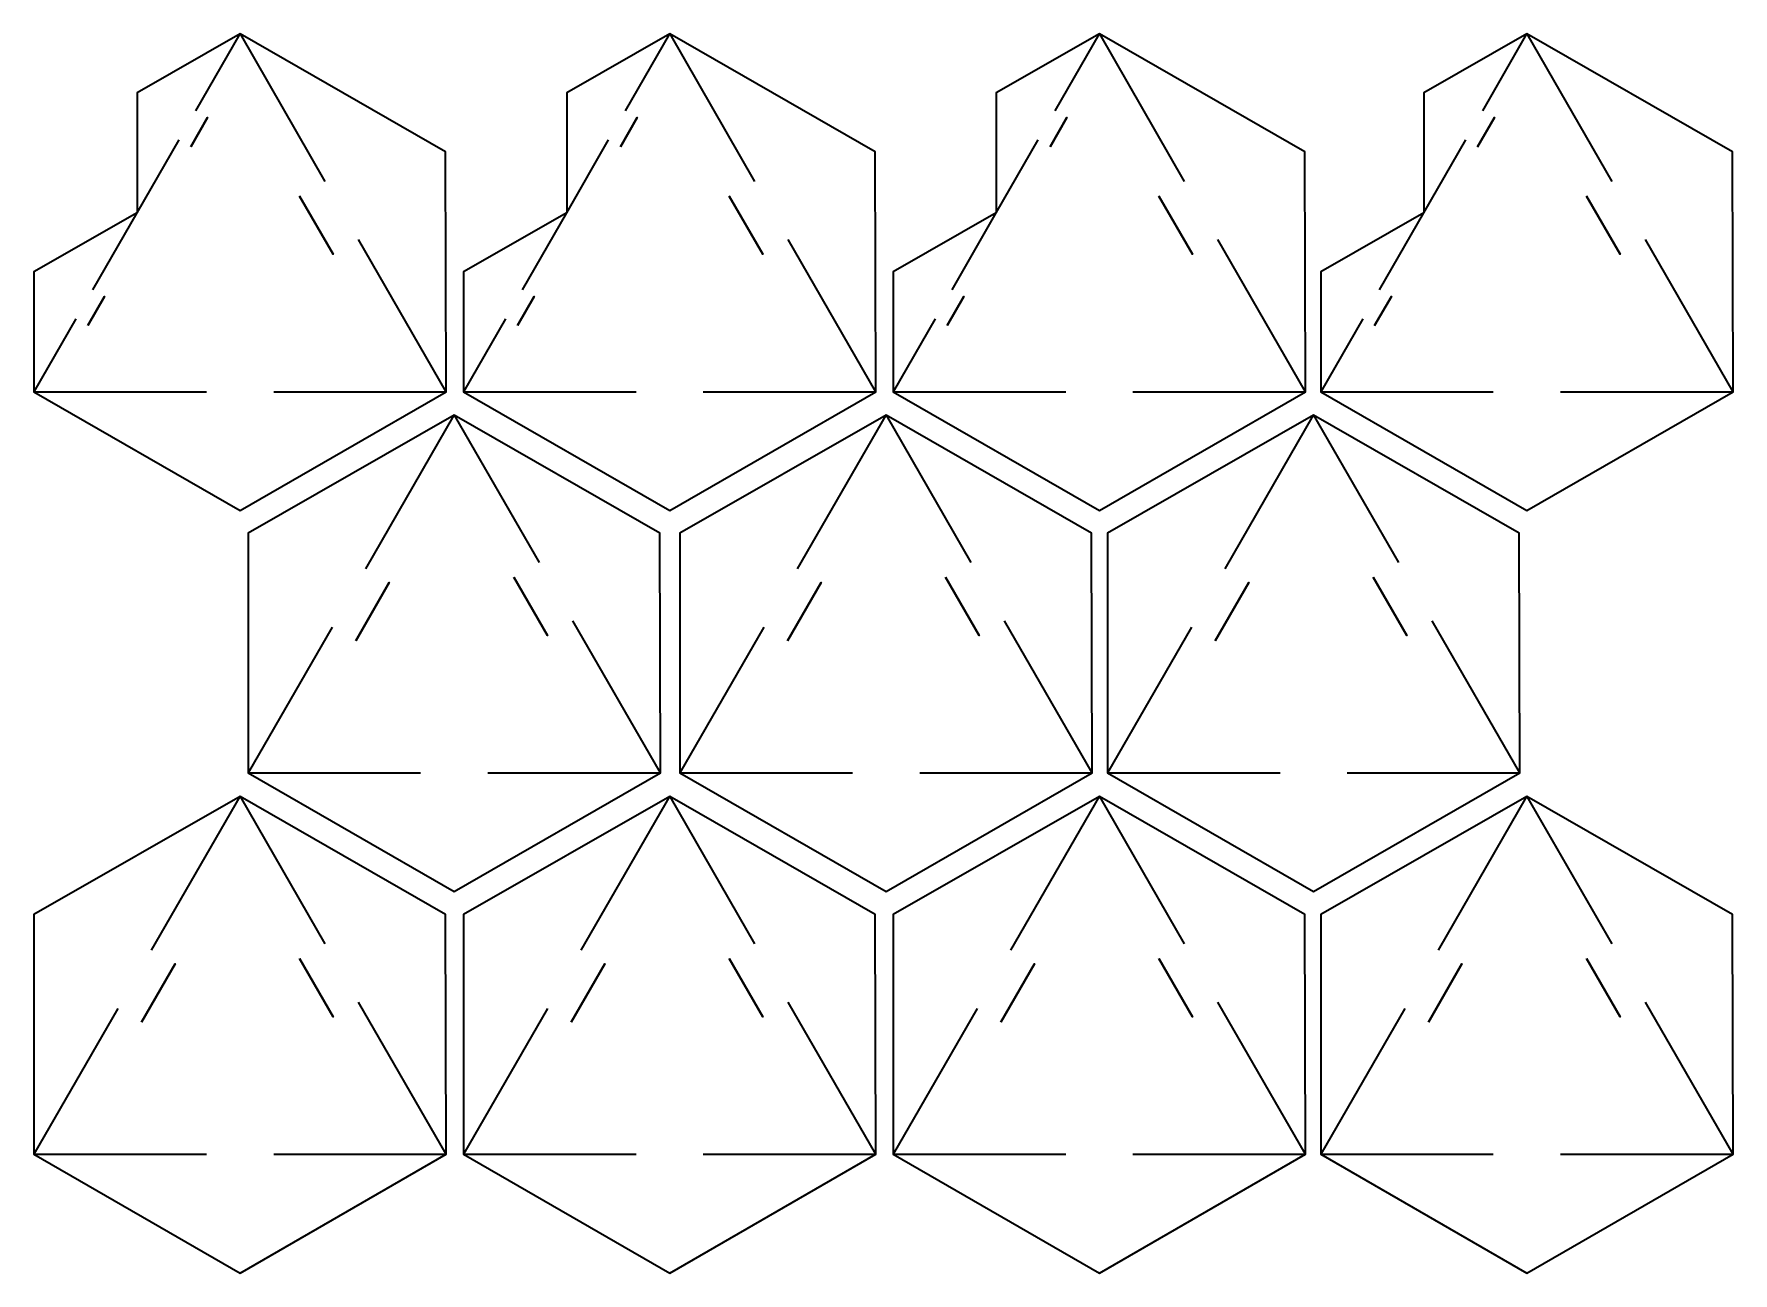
# Model space of a CAD drawing. Header units: inches. Extents: x 2 to 572, y -418 to -2.
import ezdxf

# ---------------------------------------------------------------- set-up
doc = ezdxf.new("R2010")
doc.units = ezdxf.units.IN
doc.header["$MEASUREMENT"] = 0
doc.layers.add('TwoHexagon', color=7, linetype='Continuous')

# ---------------------------------------------------------------- blocks, each defined once
blk = doc.blocks.new('block 2')
at = {"layer": 'TwoHexagon', "color": 7, "lineweight": 35, "true_color": 0xffffff}
blk.add_lwpolyline([(56.14, -27.81), (71, -2), (99.49, -51.51)], dxfattribs=at)
blk.add_open_spline([(54.45, -39.87), (54.45, -39.87), (60.09, -30.1), (60.09, -30.1), (60.09, -30.1), (54.45, -39.87), (54.45, -39.87)], degree=3, knots=[0, 0, 0, 0, 1, 1, 1, 2, 2, 2, 2], dxfattribs=at)
blk = doc.blocks.new('block 3')
at = {"layer": 'TwoHexagon', "color": 7, "lineweight": 35, "true_color": 0xffffff}
for points in [[(36.4, -62.06), (1.8, -81.87), (1.8, -122.12), (71, -162), (140.2, -122.12), (139.98, -41.62), (71, -2), (36.4, -21.81), (36.4, -62.06)], [(21.54, -87.88), (36.4, -62.06), (50.5, -37.59)], [(15.9, -97.65), (1.8, -122.12), (59.71, -122.12)]]:
    blk.add_lwpolyline(points, dxfattribs=at)
blk.add_open_spline([(19.85, -99.93), (19.85, -99.93), (25.49, -90.16), (25.49, -90.16), (25.49, -90.16), (19.85, -99.93), (19.85, -99.93)], degree=3, knots=[0, 0, 0, 0, 1, 1, 1, 2, 2, 2, 2], dxfattribs=at)
blk = doc.blocks.new('block 4')
at = {"layer": 'TwoHexagon', "color": 7, "lineweight": 35, "true_color": 0xffffff}
blk.add_lwpolyline([(200.41, -27.81), (215.27, -2), (243.76, -51.51)], dxfattribs=at)
blk.add_open_spline([(198.72, -39.87), (198.72, -39.87), (204.36, -30.1), (204.36, -30.1), (204.36, -30.1), (198.72, -39.87), (198.72, -39.87)], degree=3, knots=[0, 0, 0, 0, 1, 1, 1, 2, 2, 2, 2], dxfattribs=at)
blk = doc.blocks.new('block 5')
at = {"layer": 'TwoHexagon', "color": 7, "lineweight": 35, "true_color": 0xffffff}
for points in [[(180.67, -62.06), (146.07, -81.87), (146.07, -122.12), (215.27, -162), (284.47, -122.12), (284.25, -41.62), (215.27, -2), (180.67, -21.81), (180.67, -62.06)], [(165.81, -87.88), (180.67, -62.06), (194.77, -37.59)], [(160.17, -97.65), (146.07, -122.12), (203.98, -122.12)]]:
    blk.add_lwpolyline(points, dxfattribs=at)
blk.add_open_spline([(164.12, -99.93), (164.12, -99.93), (169.76, -90.16), (169.76, -90.16), (169.76, -90.16), (164.12, -99.93), (164.12, -99.93)], degree=3, knots=[0, 0, 0, 0, 1, 1, 1, 2, 2, 2, 2], dxfattribs=at)
blk = doc.blocks.new('block 6')
at = {"layer": 'TwoHexagon', "color": 7, "lineweight": 35, "true_color": 0xffffff}
blk.add_lwpolyline([(344.68, -27.81), (359.54, -2), (388.03, -51.51)], dxfattribs=at)
blk.add_open_spline([(342.99, -39.87), (342.99, -39.87), (348.63, -30.1), (348.63, -30.1), (348.63, -30.1), (342.99, -39.87), (342.99, -39.87)], degree=3, knots=[0, 0, 0, 0, 1, 1, 1, 2, 2, 2, 2], dxfattribs=at)
blk = doc.blocks.new('block 7')
at = {"layer": 'TwoHexagon', "color": 7, "lineweight": 35, "true_color": 0xffffff}
for points in [[(324.94, -62.06), (290.34, -81.87), (290.34, -122.12), (359.54, -162), (428.74, -122.12), (428.52, -41.62), (359.54, -2), (324.94, -21.81), (324.94, -62.06)], [(310.08, -87.88), (324.94, -62.06), (339.04, -37.59)], [(304.44, -97.65), (290.34, -122.12), (348.25, -122.12)]]:
    blk.add_lwpolyline(points, dxfattribs=at)
blk.add_open_spline([(308.39, -99.93), (308.39, -99.93), (314.03, -90.16), (314.03, -90.16), (314.03, -90.16), (308.39, -99.93), (308.39, -99.93)], degree=3, knots=[0, 0, 0, 0, 1, 1, 1, 2, 2, 2, 2], dxfattribs=at)
blk = doc.blocks.new('block 8')
at = {"layer": 'TwoHexagon', "color": 7, "lineweight": 35, "true_color": 0xffffff}
blk.add_lwpolyline([(488.26, -27.81), (503.12, -2), (531.61, -51.51)], dxfattribs=at)
blk.add_open_spline([(486.57, -39.87), (486.57, -39.87), (492.21, -30.1), (492.21, -30.1), (492.21, -30.1), (486.57, -39.87), (486.57, -39.87)], degree=3, knots=[0, 0, 0, 0, 1, 1, 1, 2, 2, 2, 2], dxfattribs=at)
blk = doc.blocks.new('block 9')
at = {"layer": 'TwoHexagon', "color": 7, "lineweight": 35, "true_color": 0xffffff}
for points in [[(468.52, -62.06), (433.92, -81.87), (433.92, -122.12), (503.12, -162), (572.32, -122.12), (572.1, -41.62), (503.12, -2), (468.52, -21.81), (468.52, -62.06)], [(453.66, -87.88), (468.52, -62.06), (482.62, -37.59)], [(448.02, -97.65), (433.92, -122.12), (491.83, -122.12)]]:
    blk.add_lwpolyline(points, dxfattribs=at)
blk.add_open_spline([(451.97, -99.93), (451.97, -99.93), (457.61, -90.16), (457.61, -90.16), (457.61, -90.16), (451.97, -99.93), (451.97, -99.93)], degree=3, knots=[0, 0, 0, 0, 1, 1, 1, 2, 2, 2, 2], dxfattribs=at)

msp = doc.modelspace()

# ---------------------------------------------------------------- linework, layer by layer
at = {"layer": 'TwoHexagon', "color": 7, "lineweight": 35, "true_color": 0xffffff}
for points in [[(82.29, -122.12), (140.2, -122.12), (110.78, -71.06)], [(226.56, -122.12), (284.47, -122.12), (255.05, -71.06)], [(370.83, -122.12), (428.74, -122.12), (399.32, -71.06)], [(514.41, -122.12), (572.32, -122.12), (542.9, -71.06)], [(73.73, -250.12), (142.93, -290), (212.13, -250.12), (211.91, -169.62), (142.93, -130), (73.73, -169.62), (73.73, -250.12)], [(113.22, -181.63), (142.93, -130)], [(142.93, -130), (171.42, -179.51)], [(218.72, -250.12), (287.92, -290), (357.12, -250.12), (356.9, -169.62), (287.92, -130), (218.72, -169.62), (218.72, -250.12)], [(258.21, -181.63), (287.92, -130)], [(287.92, -130), (316.41, -179.51)], [(362.3, -250.12), (431.5, -290), (500.7, -250.12), (500.48, -169.62), (431.5, -130), (362.3, -169.62), (362.3, -250.12)], [(401.79, -181.63), (431.5, -130)], [(431.5, -130), (460, -179.51)], [(154.22, -250.12), (212.13, -250.12), (182.71, -199.06)], [(299.21, -250.12), (357.12, -250.12), (327.7, -199.06)], [(442.79, -250.12), (500.7, -250.12), (471.28, -199.06)], [(101.93, -201.18), (73.73, -250.12), (131.64, -250.12)], [(246.92, -201.18), (218.72, -250.12), (276.63, -250.12)], [(390.5, -201.18), (362.3, -250.12), (420.22, -250.12)], [(1.8, -378.18), (71, -418.06), (140.2, -378.18), (139.98, -297.68), (71, -258.06), (1.8, -297.68), (1.8, -378.18)], [(41.28, -309.69), (71, -258.06)], [(71, -258.06), (99.49, -307.57)], [(146.07, -378.18), (215.27, -418.06), (284.47, -378.18), (284.25, -297.68), (215.27, -258.06), (146.07, -297.68), (146.07, -378.18)], [(185.55, -309.69), (215.27, -258.06)], [(215.27, -258.06), (243.76, -307.57)], [(290.34, -378.18), (359.54, -418.06), (428.74, -378.18), (428.52, -297.68), (359.54, -258.06), (290.34, -297.68), (290.34, -378.18)], [(329.82, -309.69), (359.54, -258.06)], [(359.54, -258.06), (388.03, -307.57)], [(433.92, -378.18), (503.12, -418.06), (572.32, -378.18), (572.1, -297.68), (503.12, -258.06), (433.92, -297.68), (433.92, -378.18)], [(473.4, -309.69), (503.12, -258.06)], [(503.12, -258.06), (531.61, -307.57)], [(30, -329.24), (1.8, -378.18), (59.71, -378.18)], [(82.29, -378.18), (140.2, -378.18), (110.78, -327.12)], [(174.26, -329.24), (146.07, -378.18), (203.98, -378.18)], [(226.56, -378.18), (284.47, -378.18), (255.05, -327.12)], [(318.53, -329.24), (290.34, -378.18), (348.25, -378.18)], [(370.83, -378.18), (428.74, -378.18), (399.32, -327.12)], [(462.11, -329.24), (433.92, -378.18), (491.83, -378.18)], [(514.41, -378.18), (572.32, -378.18), (542.9, -327.12)]]:
    msp.add_lwpolyline(points, dxfattribs=at)
for points in [[(90.98, -56.42), (90.98, -56.42), (102.27, -75.97), (102.27, -75.97), (102.27, -75.97), (90.98, -56.42), (90.98, -56.42)], [(235.25, -56.42), (235.25, -56.42), (246.54, -75.97), (246.54, -75.97), (246.54, -75.97), (235.25, -56.42), (235.25, -56.42)], [(379.52, -56.42), (379.52, -56.42), (390.81, -75.97), (390.81, -75.97), (390.81, -75.97), (379.52, -56.42), (379.52, -56.42)], [(523.1, -56.42), (523.1, -56.42), (534.39, -75.97), (534.39, -75.97), (534.39, -75.97), (523.1, -56.42), (523.1, -56.42)], [(109.83, -205.74), (109.83, -205.74), (121.12, -186.19), (121.12, -186.19), (121.12, -186.19), (109.83, -205.74), (109.83, -205.74)], [(162.91, -184.42), (162.91, -184.42), (174.2, -203.97), (174.2, -203.97), (174.2, -203.97), (162.91, -184.42), (162.91, -184.42)], [(254.82, -205.74), (254.82, -205.74), (266.11, -186.19), (266.11, -186.19), (266.11, -186.19), (254.82, -205.74), (254.82, -205.74)], [(307.9, -184.42), (307.9, -184.42), (319.19, -203.97), (319.19, -203.97), (319.19, -203.97), (307.9, -184.42), (307.9, -184.42)], [(398.4, -205.74), (398.4, -205.74), (409.69, -186.19), (409.69, -186.19), (409.69, -186.19), (398.4, -205.74), (398.4, -205.74)], [(451.49, -184.42), (451.49, -184.42), (462.77, -203.97), (462.77, -203.97), (462.77, -203.97), (451.49, -184.42), (451.49, -184.42)], [(90.98, -312.48), (90.98, -312.48), (102.27, -332.03), (102.27, -332.03), (102.27, -332.03), (90.98, -312.48), (90.98, -312.48)], [(235.25, -312.48), (235.25, -312.48), (246.54, -332.03), (246.54, -332.03), (246.54, -332.03), (235.25, -312.48), (235.25, -312.48)], [(379.52, -312.48), (379.52, -312.48), (390.81, -332.03), (390.81, -332.03), (390.81, -332.03), (379.52, -312.48), (379.52, -312.48)], [(523.1, -312.48), (523.1, -312.48), (534.39, -332.03), (534.39, -332.03), (534.39, -332.03), (523.1, -312.48), (523.1, -312.48)], [(37.9, -333.8), (37.9, -333.8), (49.18, -314.25), (49.18, -314.25), (49.18, -314.25), (37.9, -333.8), (37.9, -333.8)], [(182.16, -333.8), (182.16, -333.8), (193.45, -314.25), (193.45, -314.25), (193.45, -314.25), (182.16, -333.8), (182.16, -333.8)], [(326.43, -333.8), (326.43, -333.8), (337.72, -314.25), (337.72, -314.25), (337.72, -314.25), (326.43, -333.8), (326.43, -333.8)], [(470.01, -333.8), (470.01, -333.8), (481.3, -314.25), (481.3, -314.25), (481.3, -314.25), (470.01, -333.8), (470.01, -333.8)]]:
    msp.add_open_spline(points, degree=3, knots=[0, 0, 0, 0, 1, 1, 1, 2, 2, 2, 2], dxfattribs=at)

# ---------------------------------------------------------------- block references
at = {"layer": 'TwoHexagon'}
for name in ['block 3', 'block 2', 'block 5', 'block 4', 'block 7', 'block 6', 'block 9', 'block 8']:
    msp.add_blockref(name, (0, 0), dxfattribs=at)

doc.saveas('drawing.dxf')
